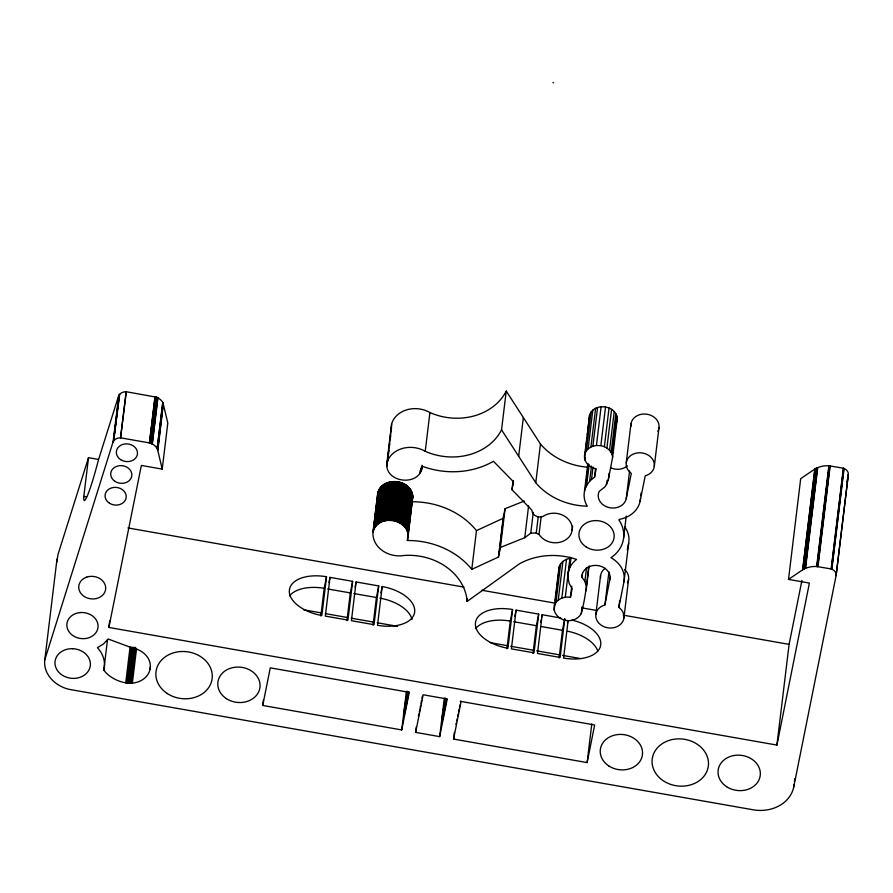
<?xml version="1.0" encoding="UTF-8"?>
<svg xmlns="http://www.w3.org/2000/svg" width="893" height="893" viewBox="0 0 893 893"><rect width="100%" height="100%" fill="white"/><g stroke="black" fill="none" stroke-linecap="round" stroke-linejoin="round"><path stroke-width="1.34" d="M56.839 562.11L57.967 554.553L88.507 457.685L98.018 459.359M569.991 558.426C565.157 559.141 560.491 562.188 559.04 567.055L554.352 605.789C552.454 614.205 560.916 620.925 568.752 620.68C573.797 620.713 578.742 618.045 581.265 613.647C585.395 598.254 586.913 582.537 588.621 566.754M554.352 605.789C556.361 599.114 563.996 596.178 570.448 597.272L572.134 588.855L569.165 583.375L567.881 577.246L568.238 572.324A28.286 23.586 6.9 0 1 576.286 559.654L576.599 559.42A62.387 52.028 6.9 0 0 519.536 563.751L467.151 601.424A56.17 46.838 6.9 0 0 404.362 555.446A25.339 21.131 6.9 0 1 373.04 531.96L377.728 493.226C381.791 475.913 411.461 478.76 412.745 496.274L407.353 540.522L408.19 540.511A73.84 61.572 6.9 0 1 471.783 569.354L498.461 557.042L500.393 547.442L524.749 537.709L530.766 533.121L536.258 533.021L539.361 534.885A17.67 14.734 6.9 0 0 564.409 540.622A17.67 14.734 6.9 0 0 568.629 519.547A17.67 14.734 6.9 0 0 543.078 516.388C538.635 518.599 532.027 515.272 531.826 510.093L511.957 489.721L513.542 481.829L493.449 461.279A73.84 61.572 6.9 0 1 423.025 466.514L422.244 466.224C420.77 487.254 383.834 483.247 386.959 462.529A25.339 21.131 6.9 0 1 425.235 451.3A56.17 46.838 6.9 0 0 501.553 429.823L506.242 391.078A56.17 46.838 6.9 0 1 429.924 412.555A25.339 21.131 6.9 0 0 391.647 423.784L391.268 431.174M412.745 496.274L412.041 501.777L412.879 501.777A73.84 61.572 6.9 0 1 476.471 530.609L503.15 518.297L505.081 508.697L524.314 501.018M558.862 571.353L559.04 567.055M501.553 429.823L535.767 482.745A62.387 52.017 6.9 0 0 587.27 506.175L587.069 505.851A28.286 23.586 6.9 0 1 584.48 491.306C585.708 485.479 589.559 480.434 594.515 477.23L596.2 468.814C589.213 467.776 582.649 460.978 584.915 453.588L589.603 414.854C594.258 402.263 616.137 405.098 617.309 418.493L612.62 457.227L608.289 480.088L605.231 486.618L599.192 491.407A14.143 11.788 6.9 0 0 608.557 507.458A14.143 11.788 6.9 0 0 626.239 498.662L631.306 473.39A14.143 11.788 6.9 0 1 631.105 455.274A14.143 11.788 6.9 0 1 652.426 459.024A14.143 11.788 6.9 0 1 645.226 475.835L639.879 502.312A28.286 23.586 6.9 0 1 619.407 519.346L618.905 519.927A35.876 29.916 6.9 0 1 623.336 539.752L623.001 541.292A35.876 29.916 6.9 0 1 611.995 556.964L610.946 557.678L611.638 558.069A28.286 23.586 6.9 0 1 624.129 580.908L618.849 607.407A14.143 11.788 6.9 0 1 619.05 625.513A14.143 11.788 6.9 0 1 597.73 621.762A14.143 11.788 6.9 0 1 604.929 604.952L610.332 576.911M589.603 414.854L587.415 434.958M88.507 457.685L83.808 496.553A42.596 3.628 -75.7 0 0 98.342 460.23L118.468 396.358A7.233 6.028 6.9 0 1 118.691 395.766L118.758 395.632A7.479 6.229 6.9 0 1 119.07 395.063L119.16 394.929A7.68 6.407 6.9 0 1 119.461 394.539L119.684 394.282A7.937 6.608 6.9 0 1 126.125 391.793L126.315 391.804A7.256 6.05 6.9 0 1 127.241 391.915L156.152 397.139A10.281 8.573 6.9 0 1 156.945 397.441L157.135 397.519A11.151 9.298 6.9 0 1 157.726 397.798L157.916 397.898A12.1 10.091 6.9 0 1 162.738 402.453L162.827 402.62A9.957 8.305 6.9 0 1 163.062 403.123L167.806 423.014L162.225 469.115L141.351 465.443L108.879 627.455L776.921 745.086L809.393 583.073L788.508 579.401L800.697 478.67L815.61 468.535A16.331 13.618 6.9 0 1 816.492 468.077L817.72 467.541L805.531 568.272L804.303 568.808A16.331 13.618 6.9 0 0 803.421 569.265L788.508 579.401M846.888 481.885L848.339 474.451A7.066 5.894 6.9 0 0 844.052 468.501L843.349 468.267A7.066 5.894 6.9 0 0 842.456 468.055L828.871 465.766A22.727 18.954 6.9 0 0 817.765 467.619M56.996 559.074L44.806 659.793C42.842 675.387 57.364 687.844 71.764 689.809L753.145 809.795A35.352 29.48 6.9 0 0 793.732 786.99L836.094 575.639L848.328 474.607M407.353 540.522C413.917 520.016 377.627 511.868 373.04 531.96M836.116 575.494L836.149 575.181A7.066 5.894 6.9 0 0 831.863 569.232L831.16 568.997A7.066 5.894 6.9 0 0 830.267 568.785L816.682 566.486A22.727 18.954 6.9 0 0 805.575 568.339M44.806 659.793L112.886 442.459A7.233 6.028 6.9 0 1 113.11 441.879L118.758 395.632M113.11 441.879L113.177 441.734A7.479 6.229 6.9 0 1 113.489 441.175L119.16 394.929M113.489 441.175L119.461 394.539M119.684 394.282L113.679 440.896M113.88 440.64L114.103 440.383A7.937 6.619 6.9 0 1 120.544 437.894L126.125 391.793M120.544 437.894L126.315 391.804M108.879 627.455L109.705 620.557M103.811 670.241A31.902 26.6 6.9 0 0 97.437 647.693L103.454 643.976L108.176 638.997L132.7 648.128A21.209 17.693 6.9 0 1 150.381 666.401A21.209 17.693 6.9 0 1 132.365 683.123L125.734 682.844A33.074 27.583 6.9 0 1 103.811 670.241L107.484 639.89M162.225 469.115L157.492 449.224A9.957 8.305 6.9 0 0 157.246 448.721L157.157 448.554A12.1 10.091 6.9 0 0 152.323 444.022L152.145 443.899A11.151 9.298 6.9 0 0 151.553 443.62L151.363 443.542A10.281 8.573 6.9 0 0 150.571 443.241L149.388 442.906L154.958 396.805M149.577 442.95L155.159 396.849M149.778 442.995L155.36 396.894M149.979 443.051L155.549 396.95M150.37 443.174L155.951 397.072M150.571 443.241L156.152 397.139M151.363 443.542L156.945 397.441M151.553 443.62L157.135 397.519M152.145 443.899L157.726 397.798M152.335 444L157.916 397.898M125.734 682.844L130.077 646.967M126.839 683.011L131.182 647.135M127.945 683.134L132.287 647.258M157.157 448.554L162.738 402.453M157.246 448.721L162.827 402.62M129.05 683.201L133.392 647.325M157.559 449.391L163.062 403.123M157.681 449.726L163.196 403.457M157.838 450.217L163.363 403.949M130.155 683.223L134.497 647.347M131.26 683.201L135.602 647.325M132.365 683.123L136.54 648.631M150.091 669.158L150.426 666.401M262.743 705.47L270.278 667.852L409.262 692.332L401.727 729.938L262.743 705.47L263.402 699.945M320.855 616.003L324.204 588.331L326.525 576.755A35.352 19.467 11.3 0 0 289.388 590.005A35.352 19.467 11.3 0 0 321.837 615.5L326.525 576.755M330.008 577.369L325.32 616.114L347.935 620.088L352.623 581.354L330.008 577.369L328.97 582.515M346.953 620.602L350.302 592.919L352.623 581.354M356.106 581.968L351.418 620.702L374.033 624.687L378.721 585.942L356.106 581.968L355.068 587.103M373.218 531.212L377.906 492.467M373.441 530.464L378.398 490.994M374.033 529.024L378.721 490.279M374.39 528.321L379.079 489.587M374.792 527.64L379.48 488.906M375.239 526.982L379.927 488.248M375.73 526.345L380.418 487.6M376.254 525.731L380.943 486.986M376.824 525.14L381.512 486.406M377.426 524.582L382.115 485.837M378.074 524.046L382.762 485.301M378.744 523.544L383.432 484.799M379.458 523.075L384.146 484.33M386.725 464.829L391.647 423.784M386.803 466.38L391.424 426.865M380.195 522.628L384.883 483.894M387.584 461.614L388.087 457.462M388.422 454.693L388.924 450.552M389.426 446.4L389.761 443.631M390.263 439.479L390.766 435.326M380.954 522.226L385.642 483.481M381.746 521.858L386.435 483.113M382.561 521.523L387.249 482.778M383.398 521.222L388.087 482.488M384.258 520.965L388.946 482.231M385.129 520.753L389.817 482.008M373.051 625.189L376.399 597.517L378.721 585.942M386.01 520.563L390.699 481.829M386.915 520.429L391.603 481.684M387.819 520.318L392.507 481.584M388.745 520.262L393.422 481.517M389.661 520.239L394.349 481.494M382.193 586.556L377.505 625.301A35.352 19.467 11.3 0 0 414.642 612.062A35.352 19.467 11.3 0 0 382.193 586.556L380.909 592.985M390.587 520.262L395.275 481.517M391.502 520.318L396.191 481.584M392.429 520.418L397.117 481.684M393.344 520.563L398.032 481.818M394.248 520.742L398.937 481.997M395.141 520.965L399.83 482.22M396.023 521.222L400.711 482.477M396.894 521.512L401.582 482.778M397.742 521.847L402.43 483.102M398.579 522.215L403.268 483.47M399.383 522.617L404.071 483.883M400.164 523.064L404.853 484.319M400.924 523.532L405.612 484.787M401.649 524.035L406.337 485.29M402.352 524.559L407.041 485.825M403.011 525.129L407.699 486.384M403.647 525.709L408.335 486.975M404.239 526.323L408.927 487.589M404.797 526.959L409.485 488.225M405.31 527.629L409.999 488.884M405.79 528.31L410.479 489.565M406.226 529.002L410.914 490.257M406.616 529.716L411.305 490.971M406.962 530.442L411.651 491.708M407.264 531.19L411.952 492.445M407.509 531.938L412.198 493.204M407.721 532.708L412.41 493.963M407.878 533.467L412.566 494.733M408.001 534.237L412.689 495.503M407.967 537.329L412.767 497.044M420.011 472.977L420.346 470.209M420.413 472.297L420.748 469.528M420.77 471.593L421.273 467.452M421.083 470.879L421.418 468.111M421.362 470.153L421.697 467.385M421.585 469.405L422.088 465.264M425.235 451.3L429.924 412.555M401.727 729.938L406.393 691.305M415.636 732.394L423.182 694.776L447.226 699.018L439.68 736.625L415.636 732.394L416.305 726.869M439.68 736.625L444.323 698.159M467.151 601.424L467.486 598.656M471.783 569.354L476.471 530.609M453.566 739.069L461.101 701.463L594.66 724.982L587.125 762.589L453.566 739.069L453.878 736.491M454.035 735.196L454.37 732.427M498.461 557.042L503.15 518.297M499.042 554.151L503.73 515.406M500.393 547.442L505.081 508.697M511.957 489.721L512.962 481.416M512.962 484.72L513.464 480.568M518.666 456.278L523.354 417.544M506.923 648.764L510.271 621.093L512.593 609.517A35.352 19.467 11.3 0 0 475.456 622.767A35.352 19.467 11.3 0 0 507.905 648.262L512.593 609.517M516.076 610.131L511.388 648.876L534.003 652.861L538.691 614.116L516.076 610.131L514.781 616.561M524.749 537.709L528.6 505.884M535.767 482.745L540.455 444L506.242 391.078M530.766 533.121L533.277 512.37M536.258 533.021L538.267 516.422M539.026 534.338L541.203 516.355M533.021 653.363L536.369 625.692L538.691 614.116M560.793 618.012L542.163 614.73L537.474 653.464L560.101 657.449L564.789 618.715L562.467 630.279L559.118 657.951M554.173 610.098L555.011 603.177M555.346 600.409L555.848 596.256M556.183 593.488L558.527 574.121M555.971 602.407L560.659 563.673M558.237 600.063L562.925 561.317M561.831 598.042L566.519 559.308M572.134 530.23L572.636 526.077M565.302 597.16L570.08 557.109M567.881 577.246L569.221 566.173M569.555 563.405L570.225 557.879M569.812 567.624L570.984 557.935M584.569 458.489L587.081 437.726M585.06 460.308L585.395 457.54M584.915 453.588L586.355 450.798L591.043 412.064M586.355 450.798L588.107 448.878L592.796 410.144M570.448 597.272L571.788 586.21M568.093 620.702L563.572 658.063A35.352 19.467 11.3 0 0 600.543 645.829A35.352 19.467 11.3 0 0 571.888 620.066M584.48 491.306L587.828 463.634M585.551 487.745L588.398 464.226M588.107 448.878L590.932 447.002L595.62 408.257M586.634 485.479L589.146 464.728M590.932 447.002L592.885 446.199L597.573 407.454M589.626 481.327L591.467 466.113M591.501 479.485L593.008 467.039M592.885 446.199L596.424 445.473L601.112 406.739M586.277 586.121L584.87 581.455L581.99 577.235L582.493 573.083M594.515 477.23L595.519 468.925M612.62 457.227C612.185 451.099 606.581 446.667 600.844 445.663L605.532 406.929M584.87 581.455L586.545 567.613M581.265 613.647L582.102 606.738M586.087 590.876L589.101 565.972M604.36 446.69L609.048 407.956M606.905 448.04L611.593 409.295M609.551 450.273L614.239 411.539M606.626 484.586L607.128 480.434M611.147 452.416L615.835 413.682M608.289 480.088L609.126 473.167M612.174 454.771L616.862 416.026M595.865 614.362L600.554 575.617M604.929 604.952L608.948 571.743M587.125 762.589L591.791 723.955M626.25 462.753L630.938 424.008M626.239 498.662L629.587 470.991M623.571 538.211L626.25 516.076M618.849 607.407L619.686 600.487M623.95 581.979L628.817 542.174A28.286 23.586 6.9 0 0 624.564 526.636M623.906 618.045L628.594 579.3M640.125 501.263L640.46 498.495M640.794 495.727L641.129 492.958M654.29 466.436L658.978 427.691M776.921 745.086L789.099 644.366L801.936 580.372M802.617 569.745L814.807 469.026M802.807 569.622L814.996 468.903M803.209 569.388L815.398 468.658M803.421 569.265L815.61 468.535M804.303 568.808L816.492 468.077M804.537 568.696L816.727 467.965M804.783 568.584L816.972 467.854M805.028 568.473L817.218 467.753M805.274 568.372L817.463 467.642M816.682 566.486L828.871 465.766M816.95 566.508L829.139 465.789M817.207 566.53L829.396 465.811M817.463 566.564L829.653 465.833M817.72 566.586L829.91 465.867M817.966 566.62L830.155 465.9M793.732 786.99L794.067 784.233M794.402 781.464L794.737 778.707M831.16 568.997L843.349 468.267M831.338 569.042L843.528 468.323M831.684 569.165L843.874 468.434M831.863 569.232L844.052 468.501M836.094 575.639L848.339 474.451M615.779 426.553L617.309 418.493M540.622 622.443L541.136 619.876M541.649 617.297L542.163 614.73M567.49 623.18L568.004 620.613M627.299 549.932L628.639 543.234M596.424 445.473L600.844 445.663M83.819 496.43L86.543 496.91M127.922 527.942L464.003 587.114M481.829 590.251L554.531 603.054M581.968 607.887L597.06 610.544M623.124 615.132L789.099 644.366M327.686 588.945L350.302 592.919M353.784 593.532L376.399 597.517M513.754 621.707L536.369 625.692M541.18 626.54L562.467 630.279M303.542 609.774L321.257 612.899M325.342 613.614L347.143 617.454M351.228 618.179L374.401 622.254M377.125 622.734L397.564 626.339M490.279 642.659L508.005 645.784M510.729 646.264L533.891 650.338M536.626 650.818L559.788 654.904M562.512 655.384L580.227 658.498M149.388 442.906L121.66 438.016A7.256 6.05 6.9 0 0 120.734 437.905M552.979 82.569L553.582 82.815M422.311 696.328A19.802 0.703 -80 0 1 421.954 698.359M421.585 700.402A19.802 0.703 -80 0 1 421.038 703.405M420.67 705.336A19.802 0.703 -80 0 1 420.145 708.071M419.799 709.768A19.802 0.703 -80 0 1 419.33 712.067M418.895 714.02A19.802 0.703 -80 0 1 418.415 716.007M475.567 628.65A35.352 19.467 11.3 0 1 510.271 621.093M408.737 691.852A19.802 0.703 -80 0 1 403.926 715.137A19.802 0.703 -80 0 1 407.431 691.316M289.499 595.888A35.352 19.467 11.3 0 1 324.204 588.331M379.882 598.131A35.352 19.467 11.3 0 1 412.053 619.463M446.679 698.538A19.802 0.703 -80 0 1 441.868 721.812A19.802 0.703 -80 0 1 445.373 698.002M460.576 700.983A19.802 0.703 -80 0 1 460.408 701.987M459.873 705.046A19.802 0.703 -80 0 1 459.515 707.077M459.147 709.087A19.802 0.703 -80 0 1 458.6 712.011M458.243 713.864A19.802 0.703 -80 0 1 457.729 716.443M457.249 718.742A19.802 0.703 -80 0 1 456.825 720.696M456.234 723.062A19.802 0.703 -80 0 1 455.854 724.19M567.758 631.239A35.352 19.467 11.3 0 1 597.819 651.176M581.99 577.235A14.143 11.788 6.9 0 1 596.937 565.459A14.143 11.788 6.9 0 1 609.997 579.68M586.969 467.151A62.387 52.017 6.9 0 1 540.455 444M627.422 465.822A14.143 11.788 6.9 0 1 610.499 467.72M630.916 426.474A14.143 11.788 6.9 0 1 646.186 414.118A14.143 11.788 6.9 0 1 658.554 429.5M658.096 430.649A14.143 11.788 6.9 0 1 657.806 431.207M624.631 569.533A14.143 11.788 6.9 0 1 628.17 581.109M627.958 581.689A14.143 11.788 6.9 0 1 627.411 582.816M600.531 578.084A14.143 11.788 6.9 0 1 605.22 568.272M377.784 497.245A25.339 21.131 6.9 0 1 377.728 493.226M652.56 757.052L652.325 758.269A28.286 23.586 6.9 0 0 675.688 785.673A28.286 23.586 6.9 0 0 707.993 767.98L708.227 766.774A28.286 23.586 6.9 0 0 684.864 739.359A28.286 23.586 6.9 0 0 652.56 757.052M86.744 577.112L86.108 577.336A13.529 11.285 6.9 0 0 82.669 595.285L83.183 595.709A13.529 11.285 6.9 0 0 100.887 596.624A13.529 11.285 6.9 0 0 103.677 582.08A13.529 11.285 6.9 0 0 86.744 577.112M80.024 612.587L79.22 612.687A15.639 13.038 6.9 0 0 70.67 633.729A15.639 13.038 6.9 0 0 97.114 630.614A15.639 13.038 6.9 0 0 80.024 612.587M72.701 648.709L71.775 648.686A17.748 14.801 6.9 0 0 57.654 670.844A17.748 14.801 6.9 0 0 88.173 671.313A17.748 14.801 6.9 0 0 72.701 648.709M114.996 481.383A10.604 8.841 7 0 0 131.796 475.869A10.604 8.841 7 0 0 117.061 466.202A10.604 8.841 7 0 0 114.996 481.383M726.601 786.688A21.209 17.693 6.9 0 0 760.211 775.649A21.209 17.693 6.9 0 0 730.72 756.326A21.209 17.693 6.9 0 0 726.601 786.688M120.711 459.683A10.604 8.841 7 0 0 137.444 454.035A10.604 8.841 7 0 0 122.609 444.48A10.604 8.841 7 0 0 120.711 459.683M167.292 693.537A28.286 23.586 6.9 0 0 212.11 678.825A28.286 23.586 6.9 0 0 172.796 653.062A28.286 23.586 6.9 0 0 167.292 693.537M608.803 765.948A21.209 17.693 6.9 0 0 642.413 754.909A21.209 17.693 6.9 0 0 612.933 735.586A21.209 17.693 6.9 0 0 608.803 765.948M226.331 698.594A21.209 17.693 6.9 0 0 259.941 687.565A21.209 17.693 6.9 0 0 230.461 668.243A21.209 17.693 6.9 0 0 226.331 698.594M109.437 503.183A10.604 8.841 7 0 0 126.17 497.535A10.604 8.841 7 0 0 111.335 487.98A10.604 8.841 7 0 0 109.437 503.183M586.065 546.873A17.67 14.734 6.9 0 0 614.071 537.675A17.67 14.734 6.9 0 0 589.503 521.579A17.67 14.734 6.9 0 0 586.065 546.873"/></g></svg>
